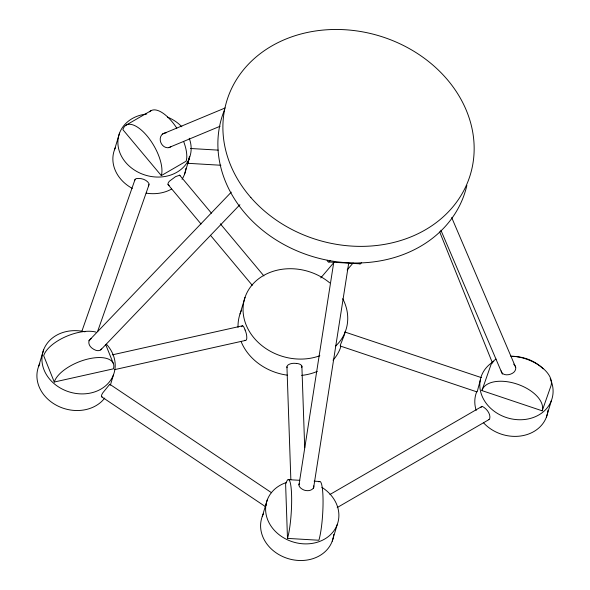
<?xml version="1.0" encoding="UTF-8"?>
<svg xmlns="http://www.w3.org/2000/svg" width="590" height="590" viewBox="0 0 590 590"><rect width="100%" height="100%" fill="white"/><g stroke="black" fill="none" stroke-linecap="round" stroke-linejoin="round"><path stroke-width="0.89" d="M110.035 384.746L109.216 384.916L102.808 392.829A7.412 1.918 -49 0 0 101.628 396.738L102.181 396.864M298.983 484.899L333.748 262.344M313.519 488.387L348.712 263.111M189.427 156.335L188.807 159.433A7.412 0.546 -79.7 0 1 187.627 163.334L187.517 163.15M38.549 366.611L43.572 349.988M114.512 149.779L119.534 133.148M110.389 385.071L113.56 374.569M184.5 174.36L189.523 157.729M240.019 313.976L245.042 297.345M262.233 516.604L267.255 499.973M332.222 541.185L337.244 524.554M546.428 417.049L551.451 400.418M265.972 505.615L266.37 504.406M81.796 331.469L135.11 179.279M97.571 331.595L149.056 184.626M510.748 356.102A31.808 17.361 19.3 0 1 551.016 385.676L542.203 410.824L481.912 390.587L490.725 365.431A31.808 17.361 19.3 0 1 496.101 359.096M299.292 483.726L298.894 484.626C298.96 487.274 301.593 488.977 303.754 489.958A7.456 5.081 11.5 0 0 309.492 490.489C311.616 490.054 314.322 488.358 313.784 485.85M480.555 379.363L478.18 387.999A7.382 0.546 -79.7 0 1 477 391.908L476.89 391.716M148.481 185.813L149.093 183.785C146.851 179.5 140.885 177.863 136.364 178.593A7.412 3.983 29 0 0 134.867 180.112M101.465 349C98.832 352.827 92.881 349.42 90.543 346.78A7.456 5.487 34.5 0 1 88.854 341.971L89.238 340.511L91.214 338.527M481.396 377.63L345.025 332.067A7.338 0.634 -80.9 0 0 344.892 332.34M320.761 277.927L333.903 262.484M347.163 269.962L353.137 262.948M88.832 340.777L231.265 192.156M100.661 349.995L239.909 204.693M126.083 125.154L150.937 110.75M161.306 175.606A31.808 13.666 59.9 0 0 147.117 136.002A31.808 13.666 59.9 0 0 122.89 129.66L161.306 175.606L186.152 161.203A31.808 13.666 59.9 0 0 183.623 141.482M329.943 494.501L481.728 406.54M337.2 507.562L488.977 419.593M162.28 134.114L225.181 107.948M169.116 147.456L220.114 126.238M112.307 354.856L242.667 325.776M54.28 382.025L113.42 368.831A31.808 14.418 -21.9 0 0 88.869 358.801A31.808 14.418 -21.9 0 0 54.28 382.025L43.69 355.726A31.808 14.418 -21.9 0 1 65.217 336.89A31.808 14.418 -21.9 0 1 95.978 332.111M114.408 369.679L245.669 340.401M488.601 419.615L489.597 419.129C491.227 414.232 486.44 408.273 482.119 406.333A7.412 2.803 68.1 0 0 481.042 407.498M296.431 363.44L295.509 363.366A7.493 3.99 1.7 0 0 289.417 364.222L288.761 364.554A7.382 4.012 10.2 0 0 287.057 367.71M190.548 148.496L218.138 150.126M187.782 163.305L220.896 165.259M328.859 261.982L360.254 263.833M288.149 479.633L299.808 480.319M314.16 481.167L319.544 481.484M287.485 538.397A31.808 4.757 -86.6 0 0 291.571 494.715A31.808 4.757 -86.6 0 0 285.619 484.294L287.485 538.397L318.88 540.248A31.808 4.757 -86.6 0 0 323.055 501.935A31.808 4.757 -86.6 0 0 318.925 481.927M345.113 331.868L344.243 335.26A7.486 0.376 -68.8 0 0 341.927 341.123L341.61 341.957A7.382 0.87 -62.7 0 0 340.393 346.057L476.639 391.797M169.234 185.437L168.401 184.987A7.346 3.068 -28.4 0 1 169.581 181.078L175.591 176.624L179.685 175.208A7.382 1.91 -49 0 1 179.906 175.717M109.799 384.267L271.57 492.746M101.473 396.687L265.537 506.699M513.691 364.133L515.328 366.176L515.726 367.725A7.456 6.018 -8.1 0 1 513.853 372.261C510.534 375.336 502.311 376.509 501.109 370.859M179.626 175.134L211.449 213.197M220.291 223.765L263.907 275.928M168.01 184.523L201.02 223.994M210.446 235.27L252.291 285.317M245.079 330.009L244.769 329.213A7.493 2.087 80.3 0 0 242.719 325.872L242.46 325.82A7.382 1.608 86.8 0 0 241.723 326.727M451.682 217.548L515.704 367.393M440.892 230.211L502.385 374.126M439.69 231.922L492.51 363.086M105.676 344.508L113.192 363.175M301.874 366.08L304.698 447.744M286.947 366.803L290.848 479.663M361.508 262.454A31.808 4.757 -86.6 0 1 359.096 263.221M330.112 260.603A31.808 4.757 -86.6 0 1 327.185 260.323M166.137 132.809A7.456 6.674 42.8 0 0 161.461 135.206C158.113 139.911 161.844 147.648 167.685 147.751A7.456 6.534 -89.8 0 0 170.982 146.63M149.587 111.842A31.808 13.666 59.9 0 1 176.801 128.17M481.912 390.587A31.808 17.361 19.3 0 1 517.076 384.075A31.808 17.361 19.3 0 1 542.203 410.824M466.86 185.422A127.226 106.576 16.8 0 1 311.513 256.215A127.226 106.576 16.8 0 1 224.429 110.065M333.77 534.334A37.111 31.086 16.8 0 1 288.591 558.752A37.111 31.086 16.8 0 1 263.501 513.735M321.86 487.333A37.111 31.086 16.8 0 1 328.977 536.059A37.111 31.086 16.8 0 1 272.617 528.279A37.111 31.086 16.8 0 1 286.622 482.465M104.74 398.058A37.111 31.086 16.8 0 1 56.729 405.448A37.111 31.086 16.8 0 1 39.818 363.75M106.488 344.25A37.111 31.086 16.8 0 1 93.213 392.372A37.111 31.086 16.8 0 1 42.178 362.902A37.111 31.086 16.8 0 1 84.953 331.816M185.968 168.29A37.111 31.086 16.8 0 1 182.059 179.272M171.439 189.139A37.111 31.086 16.8 0 1 146.158 193.129M132.285 188.394A37.111 31.086 16.8 0 1 115.426 147.611M189.22 138.252A37.111 31.086 16.8 0 1 164.994 176.491A37.111 31.086 16.8 0 1 119.04 150.288A37.111 31.086 16.8 0 1 146.733 114.017M167.56 117.122A37.111 31.086 16.8 0 1 181.845 126.769M547.977 410.198A37.111 31.086 16.8 0 1 522.784 435.649A37.111 31.086 16.8 0 1 483.512 422.779M476.189 410.389A37.111 31.086 16.8 0 1 476.44 392.461M550.168 378.64A37.111 31.086 16.8 0 1 533.729 417.351A37.111 31.086 16.8 0 1 485.776 402.749A37.111 31.086 16.8 0 1 493.793 361.471M511.382 356.522A37.111 31.086 16.8 0 1 515.97 356.611M516.737 356.67A37.111 31.086 16.8 0 1 543.147 368.816M342.724 298.702A53.011 44.405 16.8 0 1 335.769 345.939M319.846 355.733A53.011 44.405 16.8 0 1 252.446 335.983A53.011 44.405 16.8 0 1 260.426 277.477A53.011 44.405 16.8 0 1 329.781 282.905M340.725 347.09A53.011 44.405 16.8 0 1 333.033 360.202M317.28 371.383A53.011 44.405 16.8 0 1 301.63 375.402M287.389 375.181A53.011 44.405 16.8 0 1 241.221 341.853M238.043 327.376A53.011 44.405 16.8 0 1 241.502 310.274M244.798 340.246A7.493 2.515 73.7 0 0 245.801 340.364L246.089 340.172A7.338 2.839 66.7 0 0 246.782 337.701L246.768 336.956A7.493 2.515 73.7 0 0 245.086 329.987M340.459 346.013A7.486 0.376 -68.8 0 1 340.393 346.057M301.733 367.452A7.338 3.57 -14.7 0 0 301.792 366.051L301.571 365.601A7.493 3.85 -6.6 0 0 296.431 363.44M250.905 197.598A127.226 106.576 16.8 0 0 465.82 186.514A127.226 106.576 16.8 0 0 328.851 29.655A127.226 106.576 16.8 0 0 250.905 197.598"/></g></svg>
